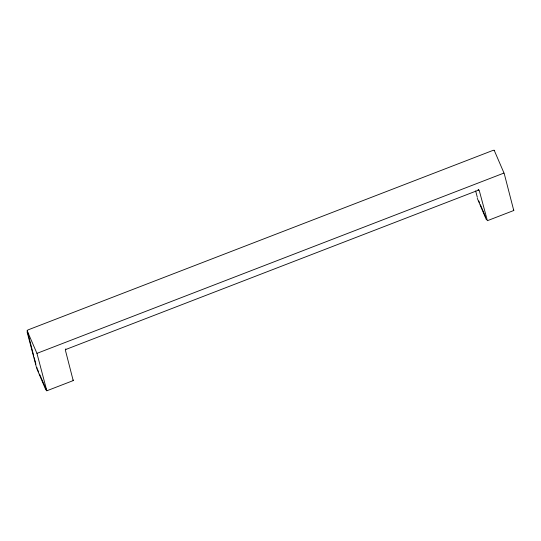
<?xml version="1.0" encoding="UTF-8"?>
<svg xmlns="http://www.w3.org/2000/svg" width="541" height="541" viewBox="0 0 541 541"><rect width="100%" height="100%" fill="white"/><g stroke="black" fill="none" stroke-linecap="round" stroke-linejoin="round"><path stroke-width="0.81" d="M494.386 150.391L493.284 150.276L27.936 329.942L27.233 330.497L27.327 331.166L36.95 353.368L46.83 390.785L73.204 380.6L65.312 349.892L65.813 348.938L65.65 349.581M27.233 330.497L33.758 356.032M478.677 190.114L478.034 189.783L479.143 190.114L487.394 220.687L513.767 210.503L504.232 173.58L494.17 150.215M503.881 173.093L36.95 353.368M65.664 349.533L478.69 190.067M46.83 390.785L39.54 374.129M36.768 367.42L37.119 367.907M478.799 200.961L479.448 202.496M480.428 204.802L485.642 217.083M477.284 198.324L486.413 219.822M37.255 368.752L38.56 371.829M45.857 389.919L36.727 368.421L27.05 331.809M475.64 190.926L477.331 197.323M34.191 357.662L35.909 364.167M513.673 209.834L513.767 210.503M73.116 379.931L73.204 380.6"/></g></svg>
